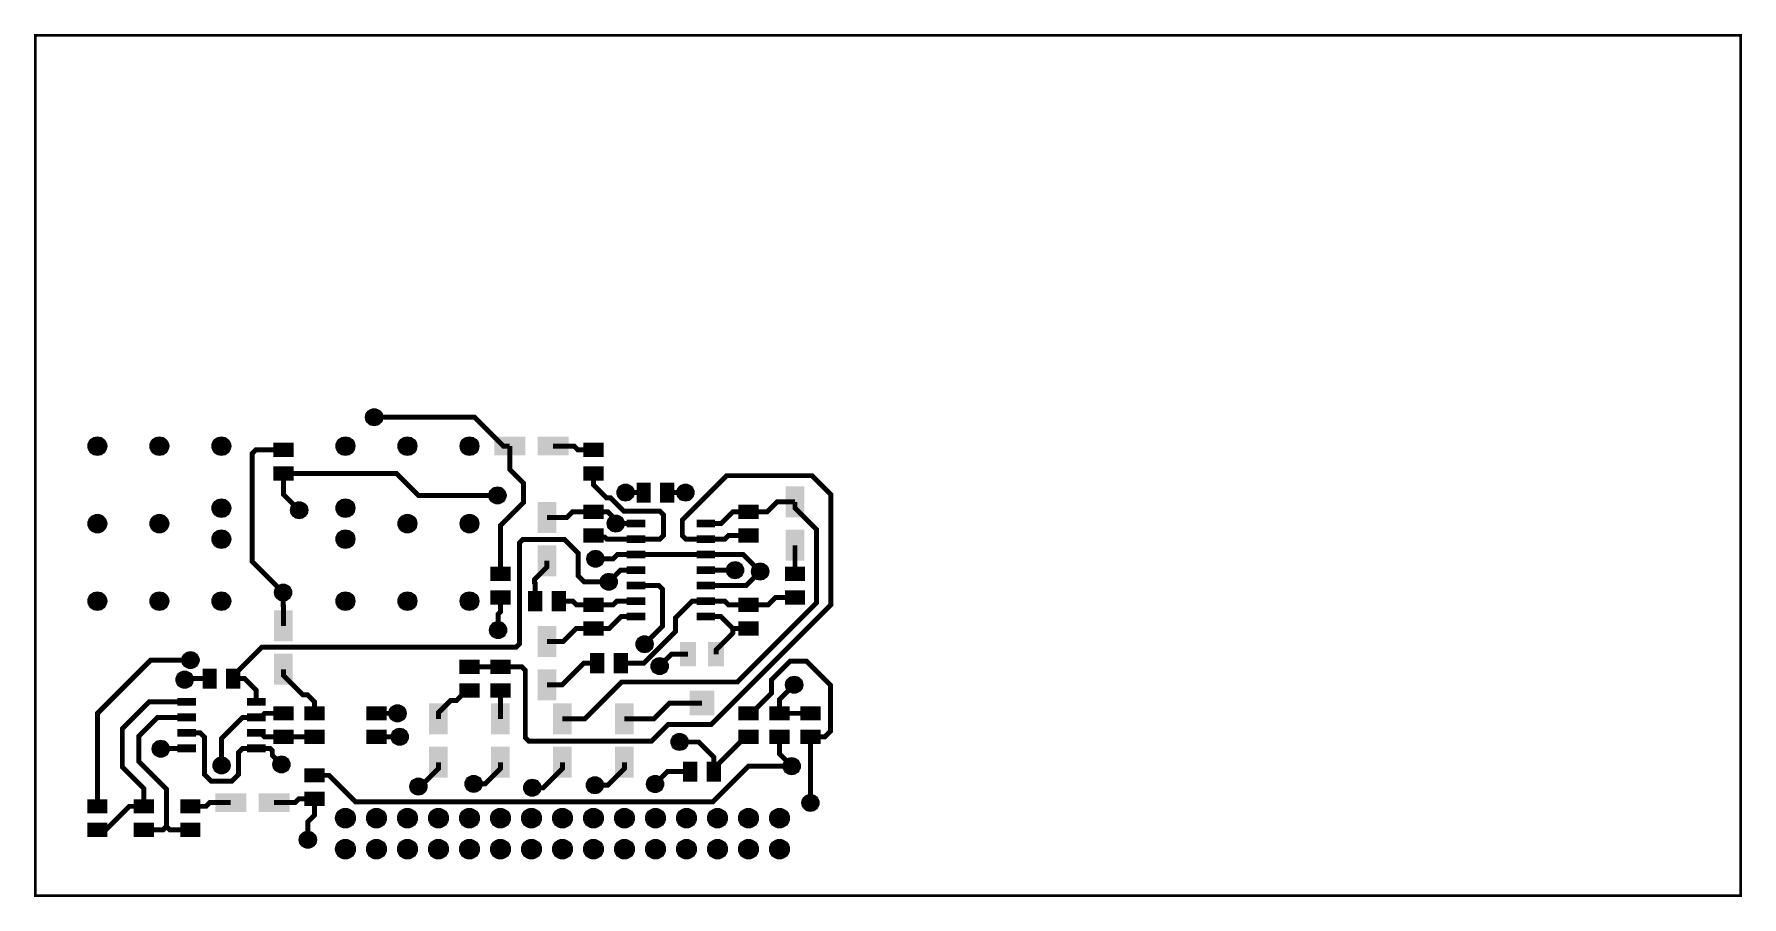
# Model space of a CAD drawing. Extents: x -4 to 5504, y -4 to 2779.
import ezdxf

# ---------------------------------------------------------------- set-up
doc = ezdxf.new("R2010")
doc.units = 0
doc.header["$MEASUREMENT"] = 0
for name, color, linetype in [('BOARD_OUTLINE', 10, 'CONTINUOUS'), ('PART_PADS_LAYER_TOP', 255, 'CONTINUOUS'), ('PART_PADS_SMD_TOP', 255, 'CONTINUOUS'), ('TRACES_LAYER_TOP', 255, 'CONTINUOUS'), ('VIA_PADS_LAYER_TOP', 255, 'CONTINUOUS')]:
    doc.layers.add(name, color=color, linetype=linetype)

msp = doc.modelspace()

# ---------------------------------------------------------------- hatches: boundary and pattern name
at = {"layer": 'PART_PADS_LAYER_TOP'}
h = msp.add_hatch(color=256, dxfattribs=at)
edge = h.paths.add_edge_path()
edge.add_arc((200, 1450), 30, 0, 360)
h = msp.add_hatch(color=256, dxfattribs=at)
edge = h.paths.add_edge_path()
edge.add_arc((400, 1450), 30, 0, 360)
h = msp.add_hatch(color=256, dxfattribs=at)
edge = h.paths.add_edge_path()
edge.add_arc((600, 1450), 30, 0, 360)
h = msp.add_hatch(color=256, dxfattribs=at)
edge = h.paths.add_edge_path()
edge.add_arc((1000, 1450), 30, 0, 360)
h = msp.add_hatch(color=256, dxfattribs=at)
edge = h.paths.add_edge_path()
edge.add_arc((1200, 1450), 30, 0, 360)
h = msp.add_hatch(color=256, dxfattribs=at)
edge = h.paths.add_edge_path()
edge.add_arc((1400, 1450), 30, 0, 360)
h = msp.add_hatch(color=256, dxfattribs=at)
edge = h.paths.add_edge_path()
edge.add_arc((600, 1250), 30, 0, 360)
h = msp.add_hatch(color=256, dxfattribs=at)
edge = h.paths.add_edge_path()
edge.add_arc((1000, 1250), 30, 0, 360)
h = msp.add_hatch(color=256, dxfattribs=at)
edge = h.paths.add_edge_path()
edge.add_arc((200, 1200), 30, 0, 360)
h = msp.add_hatch(color=256, dxfattribs=at)
edge = h.paths.add_edge_path()
edge.add_arc((400, 1200), 30, 0, 360)
h = msp.add_hatch(color=256, dxfattribs=at)
edge = h.paths.add_edge_path()
edge.add_arc((1200, 1200), 30, 0, 360)
h = msp.add_hatch(color=256, dxfattribs=at)
edge = h.paths.add_edge_path()
edge.add_arc((1400, 1200), 30, 0, 360)
h = msp.add_hatch(color=256, dxfattribs=at)
edge = h.paths.add_edge_path()
edge.add_arc((600, 1150), 30, 0, 360)
h = msp.add_hatch(color=256, dxfattribs=at)
edge = h.paths.add_edge_path()
edge.add_arc((1000, 1150), 30, 0, 360)
h = msp.add_hatch(color=256, dxfattribs=at)
edge = h.paths.add_edge_path()
edge.add_arc((200, 950), 30, 0, 360)
h = msp.add_hatch(color=256, dxfattribs=at)
edge = h.paths.add_edge_path()
edge.add_arc((400, 950), 30, 0, 360)
h = msp.add_hatch(color=256, dxfattribs=at)
edge = h.paths.add_edge_path()
edge.add_arc((600, 950), 30, 0, 360)
h = msp.add_hatch(color=256, dxfattribs=at)
edge = h.paths.add_edge_path()
edge.add_arc((1000, 950), 30, 0, 360)
h = msp.add_hatch(color=256, dxfattribs=at)
edge = h.paths.add_edge_path()
edge.add_arc((1200, 950), 30, 0, 360)
h = msp.add_hatch(color=256, dxfattribs=at)
edge = h.paths.add_edge_path()
edge.add_arc((1400, 950), 30, 0, 360)
h = msp.add_hatch(color=256, dxfattribs=at)
edge = h.paths.add_edge_path()
edge.add_arc((1000, 250), 31.5, 0, 360)
h = msp.add_hatch(color=256, dxfattribs=at)
edge = h.paths.add_edge_path()
edge.add_arc((1100, 250), 31.5, 0, 360)
h = msp.add_hatch(color=256, dxfattribs=at)
edge = h.paths.add_edge_path()
edge.add_arc((1200, 250), 31.5, 0, 360)
h = msp.add_hatch(color=256, dxfattribs=at)
edge = h.paths.add_edge_path()
edge.add_arc((1300, 250), 31.5, 0, 360)
h = msp.add_hatch(color=256, dxfattribs=at)
edge = h.paths.add_edge_path()
edge.add_arc((1400, 250), 31.5, 0, 360)
h = msp.add_hatch(color=256, dxfattribs=at)
edge = h.paths.add_edge_path()
edge.add_arc((1500, 250), 31.5, 0, 360)
h = msp.add_hatch(color=256, dxfattribs=at)
edge = h.paths.add_edge_path()
edge.add_arc((1600, 250), 31.5, 0, 360)
h = msp.add_hatch(color=256, dxfattribs=at)
edge = h.paths.add_edge_path()
edge.add_arc((1700, 250), 31.5, 0, 360)
h = msp.add_hatch(color=256, dxfattribs=at)
edge = h.paths.add_edge_path()
edge.add_arc((1800, 250), 31.5, 0, 360)
h = msp.add_hatch(color=256, dxfattribs=at)
edge = h.paths.add_edge_path()
edge.add_arc((1900, 250), 31.5, 0, 360)
h = msp.add_hatch(color=256, dxfattribs=at)
edge = h.paths.add_edge_path()
edge.add_arc((2000, 250), 31.5, 0, 360)
h = msp.add_hatch(color=256, dxfattribs=at)
edge = h.paths.add_edge_path()
edge.add_arc((2100, 250), 31.5, 0, 360)
h = msp.add_hatch(color=256, dxfattribs=at)
edge = h.paths.add_edge_path()
edge.add_arc((2200, 250), 31.5, 0, 360)
h = msp.add_hatch(color=256, dxfattribs=at)
edge = h.paths.add_edge_path()
edge.add_arc((2300, 250), 31.5, 0, 360)
h = msp.add_hatch(color=256, dxfattribs=at)
edge = h.paths.add_edge_path()
edge.add_arc((2400, 250), 31.5, 0, 360)
h = msp.add_hatch(color=256, dxfattribs=at)
edge = h.paths.add_edge_path()
edge.add_arc((1000, 150), 31.5, 0, 360)
h = msp.add_hatch(color=256, dxfattribs=at)
edge = h.paths.add_edge_path()
edge.add_arc((1100, 150), 31.5, 0, 360)
h = msp.add_hatch(color=256, dxfattribs=at)
edge = h.paths.add_edge_path()
edge.add_arc((1200, 150), 31.5, 0, 360)
h = msp.add_hatch(color=256, dxfattribs=at)
edge = h.paths.add_edge_path()
edge.add_arc((1300, 150), 31.5, 0, 360)
h = msp.add_hatch(color=256, dxfattribs=at)
edge = h.paths.add_edge_path()
edge.add_arc((1400, 150), 31.5, 0, 360)
h = msp.add_hatch(color=256, dxfattribs=at)
edge = h.paths.add_edge_path()
edge.add_arc((1500, 150), 31.5, 0, 360)
h = msp.add_hatch(color=256, dxfattribs=at)
edge = h.paths.add_edge_path()
edge.add_arc((1600, 150), 31.5, 0, 360)
h = msp.add_hatch(color=256, dxfattribs=at)
edge = h.paths.add_edge_path()
edge.add_arc((1700, 150), 31.5, 0, 360)
h = msp.add_hatch(color=256, dxfattribs=at)
edge = h.paths.add_edge_path()
edge.add_arc((1800, 150), 31.5, 0, 360)
h = msp.add_hatch(color=256, dxfattribs=at)
edge = h.paths.add_edge_path()
edge.add_arc((1900, 150), 31.5, 0, 360)
h = msp.add_hatch(color=256, dxfattribs=at)
edge = h.paths.add_edge_path()
edge.add_arc((2000, 150), 31.5, 0, 360)
h = msp.add_hatch(color=256, dxfattribs=at)
edge = h.paths.add_edge_path()
edge.add_arc((2100, 150), 31.5, 0, 360)
h = msp.add_hatch(color=256, dxfattribs=at)
edge = h.paths.add_edge_path()
edge.add_arc((2200, 150), 31.5, 0, 360)
h = msp.add_hatch(color=256, dxfattribs=at)
edge = h.paths.add_edge_path()
edge.add_arc((2300, 150), 31.5, 0, 360)
h = msp.add_hatch(color=256, dxfattribs=at)
edge = h.paths.add_edge_path()
edge.add_arc((2400, 150), 31.5, 0, 360)
at = {"layer": 'VIA_PADS_LAYER_TOP'}
h = msp.add_hatch(color=256, dxfattribs=at)
edge = h.paths.add_edge_path()
edge.add_arc((1092.7, 1543), 27.5, 0, 360)
h = msp.add_hatch(color=256, dxfattribs=at)
edge = h.paths.add_edge_path()
edge.add_arc((1903.5, 1300), 27.5, 0, 360)
h = msp.add_hatch(color=256, dxfattribs=at)
edge = h.paths.add_edge_path()
edge.add_arc((2096.5, 1300), 27.5, 0, 360)
h = msp.add_hatch(color=256, dxfattribs=at)
edge = h.paths.add_edge_path()
edge.add_arc((850.8, 1243.2), 27.5, 0, 360)
h = msp.add_hatch(color=256, dxfattribs=at)
edge = h.paths.add_edge_path()
edge.add_arc((1490.4, 1291.1), 27.5, 0, 360)
h = msp.add_hatch(color=256, dxfattribs=at)
edge = h.paths.add_edge_path()
edge.add_arc((1872, 1200), 27.5, 0, 360)
h = msp.add_hatch(color=256, dxfattribs=at)
edge = h.paths.add_edge_path()
edge.add_arc((1806.4, 1086.7), 27.5, 0, 360)
h = msp.add_hatch(color=256, dxfattribs=at)
edge = h.paths.add_edge_path()
edge.add_arc((2256.8, 1049.9), 27.5, 0, 360)
h = msp.add_hatch(color=256, dxfattribs=at)
edge = h.paths.add_edge_path()
edge.add_arc((2337.7, 1045.5), 27.5, 0, 360)
h = msp.add_hatch(color=256, dxfattribs=at)
edge = h.paths.add_edge_path()
edge.add_arc((799, 977.6), 27.5, 0, 360)
h = msp.add_hatch(color=256, dxfattribs=at)
edge = h.paths.add_edge_path()
edge.add_arc((1849.4, 1012.3), 27.5, 0, 360)
h = msp.add_hatch(color=256, dxfattribs=at)
edge = h.paths.add_edge_path()
edge.add_arc((1492.4, 856.7), 27.5, 0, 360)
h = msp.add_hatch(color=256, dxfattribs=at)
edge = h.paths.add_edge_path()
edge.add_arc((1964.9, 810.9), 27.5, 0, 360)
h = msp.add_hatch(color=256, dxfattribs=at)
edge = h.paths.add_edge_path()
edge.add_arc((500.2, 759.6), 27.5, 0, 360)
h = msp.add_hatch(color=256, dxfattribs=at)
edge = h.paths.add_edge_path()
edge.add_arc((481.4, 696.6), 27.5, 0, 360)
h = msp.add_hatch(color=256, dxfattribs=at)
edge = h.paths.add_edge_path()
edge.add_arc((2013.5, 740.3), 27.5, 0, 360)
h = msp.add_hatch(color=256, dxfattribs=at)
edge = h.paths.add_edge_path()
edge.add_arc((2447.3, 680.3), 27.5, 0, 360)
h = msp.add_hatch(color=256, dxfattribs=at)
edge = h.paths.add_edge_path()
edge.add_arc((1168, 588), 27.5, 0, 360)
h = msp.add_hatch(color=256, dxfattribs=at)
edge = h.paths.add_edge_path()
edge.add_arc((404.5, 473.9), 27.5, 0, 360)
h = msp.add_hatch(color=256, dxfattribs=at)
edge = h.paths.add_edge_path()
edge.add_arc((1175, 512.4), 27.5, 0, 360)
h = msp.add_hatch(color=256, dxfattribs=at)
edge = h.paths.add_edge_path()
edge.add_arc((2077.8, 495.6), 27.5, 0, 360)
h = msp.add_hatch(color=256, dxfattribs=at)
edge = h.paths.add_edge_path()
edge.add_arc((600.6, 420), 27.5, 0, 360)
h = msp.add_hatch(color=256, dxfattribs=at)
edge = h.paths.add_edge_path()
edge.add_arc((793.6, 423.1), 27.5, 0, 360)
h = msp.add_hatch(color=256, dxfattribs=at)
edge = h.paths.add_edge_path()
edge.add_arc((2439.3, 417.6), 27.5, 0, 360)
h = msp.add_hatch(color=256, dxfattribs=at)
edge = h.paths.add_edge_path()
edge.add_arc((1413.6, 360.5), 27.5, 0, 360)
h = msp.add_hatch(color=256, dxfattribs=at)
edge = h.paths.add_edge_path()
edge.add_arc((1998.8, 360), 27.5, 0, 360)
h = msp.add_hatch(color=256, dxfattribs=at)
edge = h.paths.add_edge_path()
edge.add_arc((1235.2, 351.7), 27.5, 0, 360)
h = msp.add_hatch(color=256, dxfattribs=at)
edge = h.paths.add_edge_path()
edge.add_arc((1602.6, 348), 27.5, 0, 360)
h = msp.add_hatch(color=256, dxfattribs=at)
edge = h.paths.add_edge_path()
edge.add_arc((1804.8, 356.2), 27.5, 0, 360)
h = msp.add_hatch(color=256, dxfattribs=at)
edge = h.paths.add_edge_path()
edge.add_arc((2499.6, 299.1), 27.5, 0, 360)
h = msp.add_hatch(color=256, dxfattribs=at)
edge = h.paths.add_edge_path()
edge.add_arc((878.8, 180.3), 27.5, 0, 360)

# ---------------------------------------------------------------- linework, layer by layer
at = {"layer": 'BOARD_OUTLINE', "const_width": 8}
msp.add_lwpolyline([(0, 0), (0, 2775), (5500, 2775), (5500, 0)], close=True, dxfattribs=at)
at = {"layer": 'PART_PADS_LAYER_TOP'}
for centre, radius in [((200, 1450), 30), ((400, 1450), 30), ((600, 1450), 30), ((1000, 1450), 30), ((1200, 1450), 30), ((1400, 1450), 30), ((600, 1250), 30), ((1000, 1250), 30), ((200, 1200), 30), ((400, 1200), 30), ((1200, 1200), 30), ((1400, 1200), 30), ((600, 1150), 30), ((1000, 1150), 30), ((200, 950), 30), ((400, 950), 30), ((600, 950), 30), ((1000, 950), 30), ((1200, 950), 30), ((1400, 950), 30), ((1000, 250), 31.5), ((1100, 250), 31.5), ((1200, 250), 31.5), ((1300, 250), 31.5), ((1400, 250), 31.5), ((1500, 250), 31.5), ((1600, 250), 31.5), ((1700, 250), 31.5), ((1800, 250), 31.5), ((1900, 250), 31.5), ((2000, 250), 31.5), ((2100, 250), 31.5), ((2200, 250), 31.5), ((2300, 250), 31.5), ((2400, 250), 31.5), ((1000, 150), 31.5), ((1100, 150), 31.5), ((1200, 150), 31.5), ((1300, 150), 31.5), ((1400, 150), 31.5), ((1500, 150), 31.5), ((1600, 150), 31.5), ((1700, 150), 31.5), ((1800, 150), 31.5), ((1900, 150), 31.5), ((2000, 150), 31.5), ((2100, 150), 31.5), ((2200, 150), 31.5), ((2300, 150), 31.5), ((2400, 150), 31.5)]:
    msp.add_circle(centre, radius, dxfattribs=at)
at = {"layer": 'PART_PADS_SMD_TOP'}
for points in [[(767.5, 1415), (832.5, 1415), (767.5, 1461), (832.5, 1461)], [(1480, 1420), (1580, 1420), (1480, 1480), (1580, 1480)], [(1620, 1420), (1720, 1420), (1620, 1480), (1720, 1480)], [(1767.5, 1415), (1832.5, 1415), (1767.5, 1461), (1832.5, 1461)], [(767.5, 1339), (832.5, 1339), (767.5, 1385), (832.5, 1385)], [(1767.5, 1339), (1832.5, 1339), (1767.5, 1385), (1832.5, 1385)], [(1939, 1267.5), (1985, 1267.5), (1939, 1332.5), (1985, 1332.5)], [(2015, 1267.5), (2061, 1267.5), (2015, 1332.5), (2061, 1332.5)], [(1620, 1170), (1680, 1170), (1620, 1270), (1680, 1270)], [(2420, 1220), (2480, 1220), (2420, 1320), (2480, 1320)], [(1767.5, 1215), (1832.5, 1215), (1767.5, 1261), (1832.5, 1261)], [(1907.5, 1187.5), (1967.5, 1187.5), (1907.5, 1212.5), (1967.5, 1212.5)], [(2132.5, 1187.5), (2192.5, 1187.5), (2132.5, 1212.5), (2192.5, 1212.5)], [(2267.5, 1215), (2332.5, 1215), (2267.5, 1261), (2332.5, 1261)], [(1767.5, 1139), (1832.5, 1139), (1767.5, 1185), (1832.5, 1185)], [(1907.5, 1137.5), (1967.5, 1137.5), (1907.5, 1162.5), (1967.5, 1162.5)], [(2132.5, 1137.5), (2192.5, 1137.5), (2132.5, 1162.5), (2192.5, 1162.5)], [(2267.5, 1139), (2332.5, 1139), (2267.5, 1185), (2332.5, 1185)], [(2420, 1080), (2480, 1080), (2420, 1180), (2480, 1180)], [(1620, 1030), (1680, 1030), (1620, 1130), (1680, 1130)], [(1907.5, 1087.5), (1967.5, 1087.5), (1907.5, 1112.5), (1967.5, 1112.5)], [(2132.5, 1087.5), (2192.5, 1087.5), (2132.5, 1112.5), (2192.5, 1112.5)], [(1467.5, 1015), (1532.5, 1015), (1467.5, 1061), (1532.5, 1061)], [(1907.5, 1037.5), (1967.5, 1037.5), (1907.5, 1062.5), (1967.5, 1062.5)], [(2132.5, 1037.5), (2192.5, 1037.5), (2132.5, 1062.5), (2192.5, 1062.5)], [(2417.5, 1015), (2482.5, 1015), (2417.5, 1061), (2482.5, 1061)], [(1907.5, 987.5), (1967.5, 987.5), (1907.5, 1012.5), (1967.5, 1012.5)], [(2132.5, 987.5), (2192.5, 987.5), (2132.5, 1012.5), (2192.5, 1012.5)], [(1467.5, 939), (1532.5, 939), (1467.5, 985), (1532.5, 985)], [(1589, 917.5), (1635, 917.5), (1589, 982.5), (1635, 982.5)], [(1665, 917.5), (1711, 917.5), (1665, 982.5), (1711, 982.5)], [(1767.5, 915), (1832.5, 915), (1767.5, 961), (1832.5, 961)], [(1907.5, 937.5), (1967.5, 937.5), (1907.5, 962.5), (1967.5, 962.5)], [(2132.5, 937.5), (2192.5, 937.5), (2132.5, 962.5), (2192.5, 962.5)], [(2267.5, 915), (2332.5, 915), (2267.5, 961), (2332.5, 961)], [(2417.5, 939), (2482.5, 939), (2417.5, 985), (2482.5, 985)], [(770, 820), (830, 820), (770, 920), (830, 920)], [(1767.5, 839), (1832.5, 839), (1767.5, 885), (1832.5, 885)], [(1907.5, 887.5), (1967.5, 887.5), (1907.5, 912.5), (1967.5, 912.5)], [(2132.5, 887.5), (2192.5, 887.5), (2132.5, 912.5), (2192.5, 912.5)], [(2267.5, 839), (2332.5, 839), (2267.5, 885), (2332.5, 885)], [(1620, 770), (1680, 770), (1620, 870), (1680, 870)], [(770, 680), (830, 680), (770, 780), (830, 780)], [(1789, 717.5), (1835, 717.5), (1789, 782.5), (1835, 782.5)], [(1865, 717.5), (1911, 717.5), (1865, 782.5), (1911, 782.5)], [(2079.2, 739.3), (2130.2, 739.3), (2079.2, 818.3), (2130.2, 818.3)], [(2169.8, 739.3), (2220.8, 739.3), (2169.8, 818.3), (2220.8, 818.3)], [(539, 667.5), (585, 667.5), (539, 732.5), (585, 732.5)], [(615, 667.5), (661, 667.5), (615, 732.5), (661, 732.5)], [(1367.5, 715), (1432.5, 715), (1367.5, 761), (1432.5, 761)], [(1467.5, 715), (1532.5, 715), (1467.5, 761), (1532.5, 761)], [(1620, 630), (1680, 630), (1620, 730), (1680, 730)], [(1367.5, 639), (1432.5, 639), (1367.5, 685), (1432.5, 685)], [(1467.5, 639), (1532.5, 639), (1467.5, 685), (1532.5, 685)], [(457.5, 612.5), (517.5, 612.5), (457.5, 637.5), (517.5, 637.5)], [(682.5, 612.5), (742.5, 612.5), (682.5, 637.5), (742.5, 637.5)], [(767.5, 565), (832.5, 565), (767.5, 611), (832.5, 611)], [(867.5, 565), (932.5, 565), (867.5, 611), (932.5, 611)], [(1067.5, 565), (1132.5, 565), (1067.5, 611), (1132.5, 611)], [(1270, 520), (1330, 520), (1270, 620), (1330, 620)], [(1470, 520), (1530, 520), (1470, 620), (1530, 620)], [(1670, 520), (1730, 520), (1670, 620), (1730, 620)], [(1870, 520), (1930, 520), (1870, 620), (1930, 620)], [(2110.5, 581.7), (2189.5, 581.7), (2110.5, 660.7), (2189.5, 660.7)], [(2267.5, 565), (2332.5, 565), (2267.5, 611), (2332.5, 611)], [(2367.5, 565), (2432.5, 565), (2367.5, 611), (2432.5, 611)], [(2467.5, 565), (2532.5, 565), (2467.5, 611), (2532.5, 611)], [(457.5, 562.5), (517.5, 562.5), (457.5, 587.5), (517.5, 587.5)], [(682.5, 562.5), (742.5, 562.5), (682.5, 587.5), (742.5, 587.5)], [(457.5, 512.5), (517.5, 512.5), (457.5, 537.5), (517.5, 537.5)], [(682.5, 512.5), (742.5, 512.5), (682.5, 537.5), (742.5, 537.5)], [(767.5, 489), (832.5, 489), (767.5, 535), (832.5, 535)], [(867.5, 489), (932.5, 489), (867.5, 535), (932.5, 535)], [(1067.5, 489), (1132.5, 489), (1067.5, 535), (1132.5, 535)], [(2267.5, 489), (2332.5, 489), (2267.5, 535), (2332.5, 535)], [(2367.5, 489), (2432.5, 489), (2367.5, 535), (2432.5, 535)], [(2467.5, 489), (2532.5, 489), (2467.5, 535), (2532.5, 535)], [(457.5, 462.5), (517.5, 462.5), (457.5, 487.5), (517.5, 487.5)], [(682.5, 462.5), (742.5, 462.5), (682.5, 487.5), (742.5, 487.5)], [(1270, 380), (1330, 380), (1270, 480), (1330, 480)], [(1470, 380), (1530, 380), (1470, 480), (1530, 480)], [(1670, 380), (1730, 380), (1670, 480), (1730, 480)], [(1870, 380), (1930, 380), (1870, 480), (1930, 480)], [(867.5, 365), (932.5, 365), (867.5, 411), (932.5, 411)], [(2089, 367.5), (2135, 367.5), (2089, 432.5), (2135, 432.5)], [(2165, 367.5), (2211, 367.5), (2165, 432.5), (2211, 432.5)], [(867.5, 289), (932.5, 289), (867.5, 335), (932.5, 335)], [(167.5, 265), (232.5, 265), (167.5, 311), (232.5, 311)], [(317.5, 265), (382.5, 265), (317.5, 311), (382.5, 311)], [(467.5, 265), (532.5, 265), (467.5, 311), (532.5, 311)], [(580, 270), (680, 270), (580, 330), (680, 330)], [(720, 270), (820, 270), (720, 330), (820, 330)], [(167.5, 189), (232.5, 189), (167.5, 235), (232.5, 235)], [(317.5, 189), (382.5, 189), (317.5, 235), (382.5, 235)], [(467.5, 189), (532.5, 189), (467.5, 235), (532.5, 235)]]:
    msp.add_solid(points, dxfattribs=at)
at = {"layer": 'TRACES_LAYER_TOP', "const_width": 16}
for points in [[(1530, 1450), (1510, 1450), (1417, 1543), (1092.7, 1543)], [(799, 977.6), (699.4, 1077.2), (699.4, 1426.7), (710.7, 1438), (800, 1438)], [(1530, 1450), (1530, 1374.6), (1574.8, 1329.8), (1574.8, 1268.4), (1500, 1193.5), (1500, 1038)], [(1670, 1450), (1737.8, 1450), (1749.8, 1438), (1800, 1438)], [(1490.4, 1291.1), (1235, 1291.1), (1164.1, 1362), (800, 1362)], [(850.8, 1243.2), (800, 1294), (800, 1362)], [(1500, 738), (1569, 738), (1580.3, 726.7), (1580.3, 509.7), (1591.6, 498.4), (1987, 498.4), (2041, 552.4), (2180, 552.4), (2565.8, 938.2), (2565.8, 1294), (2505.1, 1354.7), (2230, 1354.7), (2086.7, 1211.4), (2086.7, 1161.3), (2098, 1150), (2162.5, 1150)], [(1937.5, 1150), (2014.2, 1150), (2025.6, 1161.3), (2025.6, 1228.7), (2014.2, 1240), (1897.8, 1240), (1854.5, 1283.2), (1841.8, 1283.2), (1800, 1325), (1800, 1362)], [(2450, 1270), (2450, 1250), (2519.4, 1180.6), (2519.4, 945), (2263.6, 689.1), (1891.2, 689.1), (1772.1, 570), (1700, 570)], [(1962, 1300), (1903.5, 1300)], [(2038, 1300), (2096.5, 1300)], [(2450, 1270), (2392.2, 1270), (2360.2, 1238), (2300, 1238)], [(1800, 1238), (1732.8, 1238), (1714.8, 1220), (1650, 1220)], [(1872, 1200), (1872, 1212.5), (1846.5, 1238), (1800, 1238)], [(2162.5, 1200), (2211, 1200), (2249, 1238), (2300, 1238)], [(638, 700), (638, 709.5), (729.5, 801), (1550.2, 801), (1561.5, 812.3), (1561.5, 1137.8), (1572.9, 1149.1), (1706.6, 1149.1), (1751, 1104.8), (1751, 1030.9), (1769.6, 1012.3), (1849.4, 1012.3)], [(1800, 1162), (1800, 1156.4), (1836.7, 1156.4), (1843.1, 1150), (1937.5, 1150)], [(1937.5, 1200), (1872, 1200)], [(2300, 1162), (2236, 1162), (2224, 1150), (2162.5, 1150)], [(1937.5, 1100), (1877.4, 1100), (1864.1, 1086.7), (1806.4, 1086.7)], [(1937.5, 1100), (2162.5, 1100)], [(2162.5, 1100), (2283.2, 1100), (2337.7, 1045.5)], [(2450, 1130), (2450, 1038)], [(1612, 950), (1612, 1007.4), (1610.1, 1009.2), (1610.1, 1020.1), (1650, 1060), (1650, 1080)], [(1849.4, 1012.3), (1887.2, 1050), (1937.5, 1050)], [(2162.5, 1050), (2210.9, 1050), (2210.9, 1049.9), (2256.8, 1049.9)], [(2162.5, 1000), (2292.2, 1000), (2337.7, 1045.5)], [(1937.5, 1000), (2011.6, 1000), (2022.9, 988.7), (2022.9, 869), (1964.9, 810.9)], [(799, 977.6), (799, 935.5), (800, 934.5), (800, 870)], [(1492.4, 856.7), (1492.4, 907.8), (1500, 915.4), (1500, 962)], [(1688, 950), (1733.2, 950), (1745.2, 938), (1800, 938)], [(1800, 938), (1864, 938), (1876, 950), (1937.5, 950)], [(1888, 750), (1962.6, 750), (2064.8, 852.2), (2064.8, 896.3), (2118.5, 950), (2162.5, 950)], [(2162.5, 950), (2224, 950), (2236, 938), (2300, 938)], [(2450, 962), (2387, 962), (2363, 938), (2300, 938)], [(1937.5, 900), (1889, 900), (1851, 862), (1800, 862)], [(2162.5, 900), (2211.5, 900), (2249.5, 862)], [(1800, 862), (1744.8, 862), (1702.8, 820), (1650, 820)], [(2249.5, 862), (2249.5, 847), (2195.3, 792.8), (2195.3, 778.8)], [(2300, 862), (2249.5, 862)], [(2104.7, 778.8), (2051.9, 778.8), (2013.5, 740.3)], [(200, 288), (200, 587.7), (371.9, 759.6), (500.2, 759.6)], [(900, 588), (900, 625), (877.4, 647.6), (862.4, 647.6), (800, 710), (800, 730)], [(1400, 738), (1500, 738)], [(1650, 680), (1699.5, 680), (1769.5, 750), (1812, 750)], [(2300, 588), (2309.5, 588), (2374.1, 652.6), (2374.1, 695.8), (2434.7, 756.5), (2486.5, 756.5), (2564.9, 678.1), (2564.9, 530.4), (2546.5, 512), (2500, 512)], [(562, 700), (504.9, 700), (501.5, 696.6), (481.4, 696.6)], [(712.5, 625), (712.5, 662.5), (675, 700), (638, 700)], [(1400, 662), (1390.5, 662), (1357.6, 629.1), (1349.1, 629.1), (1348.4, 629.9), (1339.9, 629.9), (1300, 590), (1300, 570)], [(1500, 662), (1500, 570)], [(2400, 588), (2400, 633), (2447.3, 680.3)], [(487.5, 625), (366.5, 625), (280.4, 538.8), (280.4, 414.9), (350, 345.3), (350, 288)], [(1900, 570), (1994.6, 570), (2045.9, 621.2), (2150, 621.2)], [(487.5, 575), (393.9, 575), (333.7, 514.8), (333.7, 432.8), (422.7, 343.8), (422.7, 223.3)], [(712.5, 575), (668.5, 575), (600.6, 507.1), (600.6, 420)], [(712.5, 575), (726.5, 575), (739.5, 588), (800, 588)], [(1100, 588), (1168, 588)], [(2400, 588), (2500, 588)], [(487.5, 525), (531.5, 525), (545.3, 511.2), (545.3, 391.1), (567.1, 369.3), (633.8, 369.3), (655.3, 390.8), (655.3, 461.8), (668.5, 475), (712.5, 475)], [(712.5, 525), (726.5, 525), (739.5, 512), (800, 512)], [(800, 512), (900, 512)], [(1100, 512), (1160.5, 512), (1160.9, 512.4), (1175, 512.4)], [(2188, 409.5), (2188, 446.5), (2138.9, 495.6), (2077.8, 495.6)], [(2188, 409.5), (2290.5, 512), (2300, 512)], [(2439.3, 417.6), (2400, 457), (2400, 512)], [(2500, 512), (2500, 408), (2499.6, 407.6), (2499.6, 299.1)], [(487.5, 475), (424.6, 475), (423.4, 473.9), (404.5, 473.9)], [(712.5, 475), (756.5, 475), (764.2, 467.3), (764.2, 452.5), (793.6, 423.1)], [(2439.3, 417.6), (2299.9, 417.6), (2184.9, 302.7), (1031.8, 302.7), (946.5, 388), (900, 388)], [(1300, 430), (1300, 410), (1241.7, 351.7), (1235.2, 351.7)], [(1500, 430), (1500, 410), (1450.5, 360.5), (1413.6, 360.5)], [(1700, 430), (1700, 410), (1638, 348), (1602.6, 348)], [(1900, 430), (1900, 410), (1846.2, 356.2), (1804.8, 356.2)], [(2112, 400), (2038.8, 400), (1998.8, 360)], [(2188, 409.5), (2188, 400)], [(200, 212), (227.5, 212), (303.5, 288), (350, 288)], [(630, 300), (562.2, 300), (550.2, 288), (500, 288)], [(900, 312), (849.8, 312), (837.8, 300), (770, 300)], [(900, 312), (900, 259), (878.8, 237.8), (878.8, 180.3)], [(2400, 265.7), (2400, 273.8)], [(350, 212), (411.4, 212), (422.7, 223.3)], [(500, 212), (434, 212), (422.7, 223.3)], [(2400, 250), (2400, 263.6)]]:
    msp.add_lwpolyline(points, dxfattribs=at)
at = {"layer": 'VIA_PADS_LAYER_TOP'}
for centre in [(1092.7, 1543), (1903.5, 1300), (2096.5, 1300), (850.8, 1243.2), (1490.4, 1291.1), (1872, 1200), (1806.4, 1086.7), (2256.8, 1049.9), (2337.7, 1045.5), (799, 977.6), (1849.4, 1012.3), (1492.4, 856.7), (1964.9, 810.9), (500.2, 759.6), (481.4, 696.6), (2013.5, 740.3), (2447.3, 680.3), (1168, 588), (404.5, 473.9), (1175, 512.4), (2077.8, 495.6), (600.6, 420), (793.6, 423.1), (2439.3, 417.6), (1413.6, 360.5), (1998.8, 360), (1235.2, 351.7), (1602.6, 348), (1804.8, 356.2), (2499.6, 299.1), (878.8, 180.3)]:
    msp.add_circle(centre, 27.5, dxfattribs=at)

doc.saveas('drawing.dxf')
